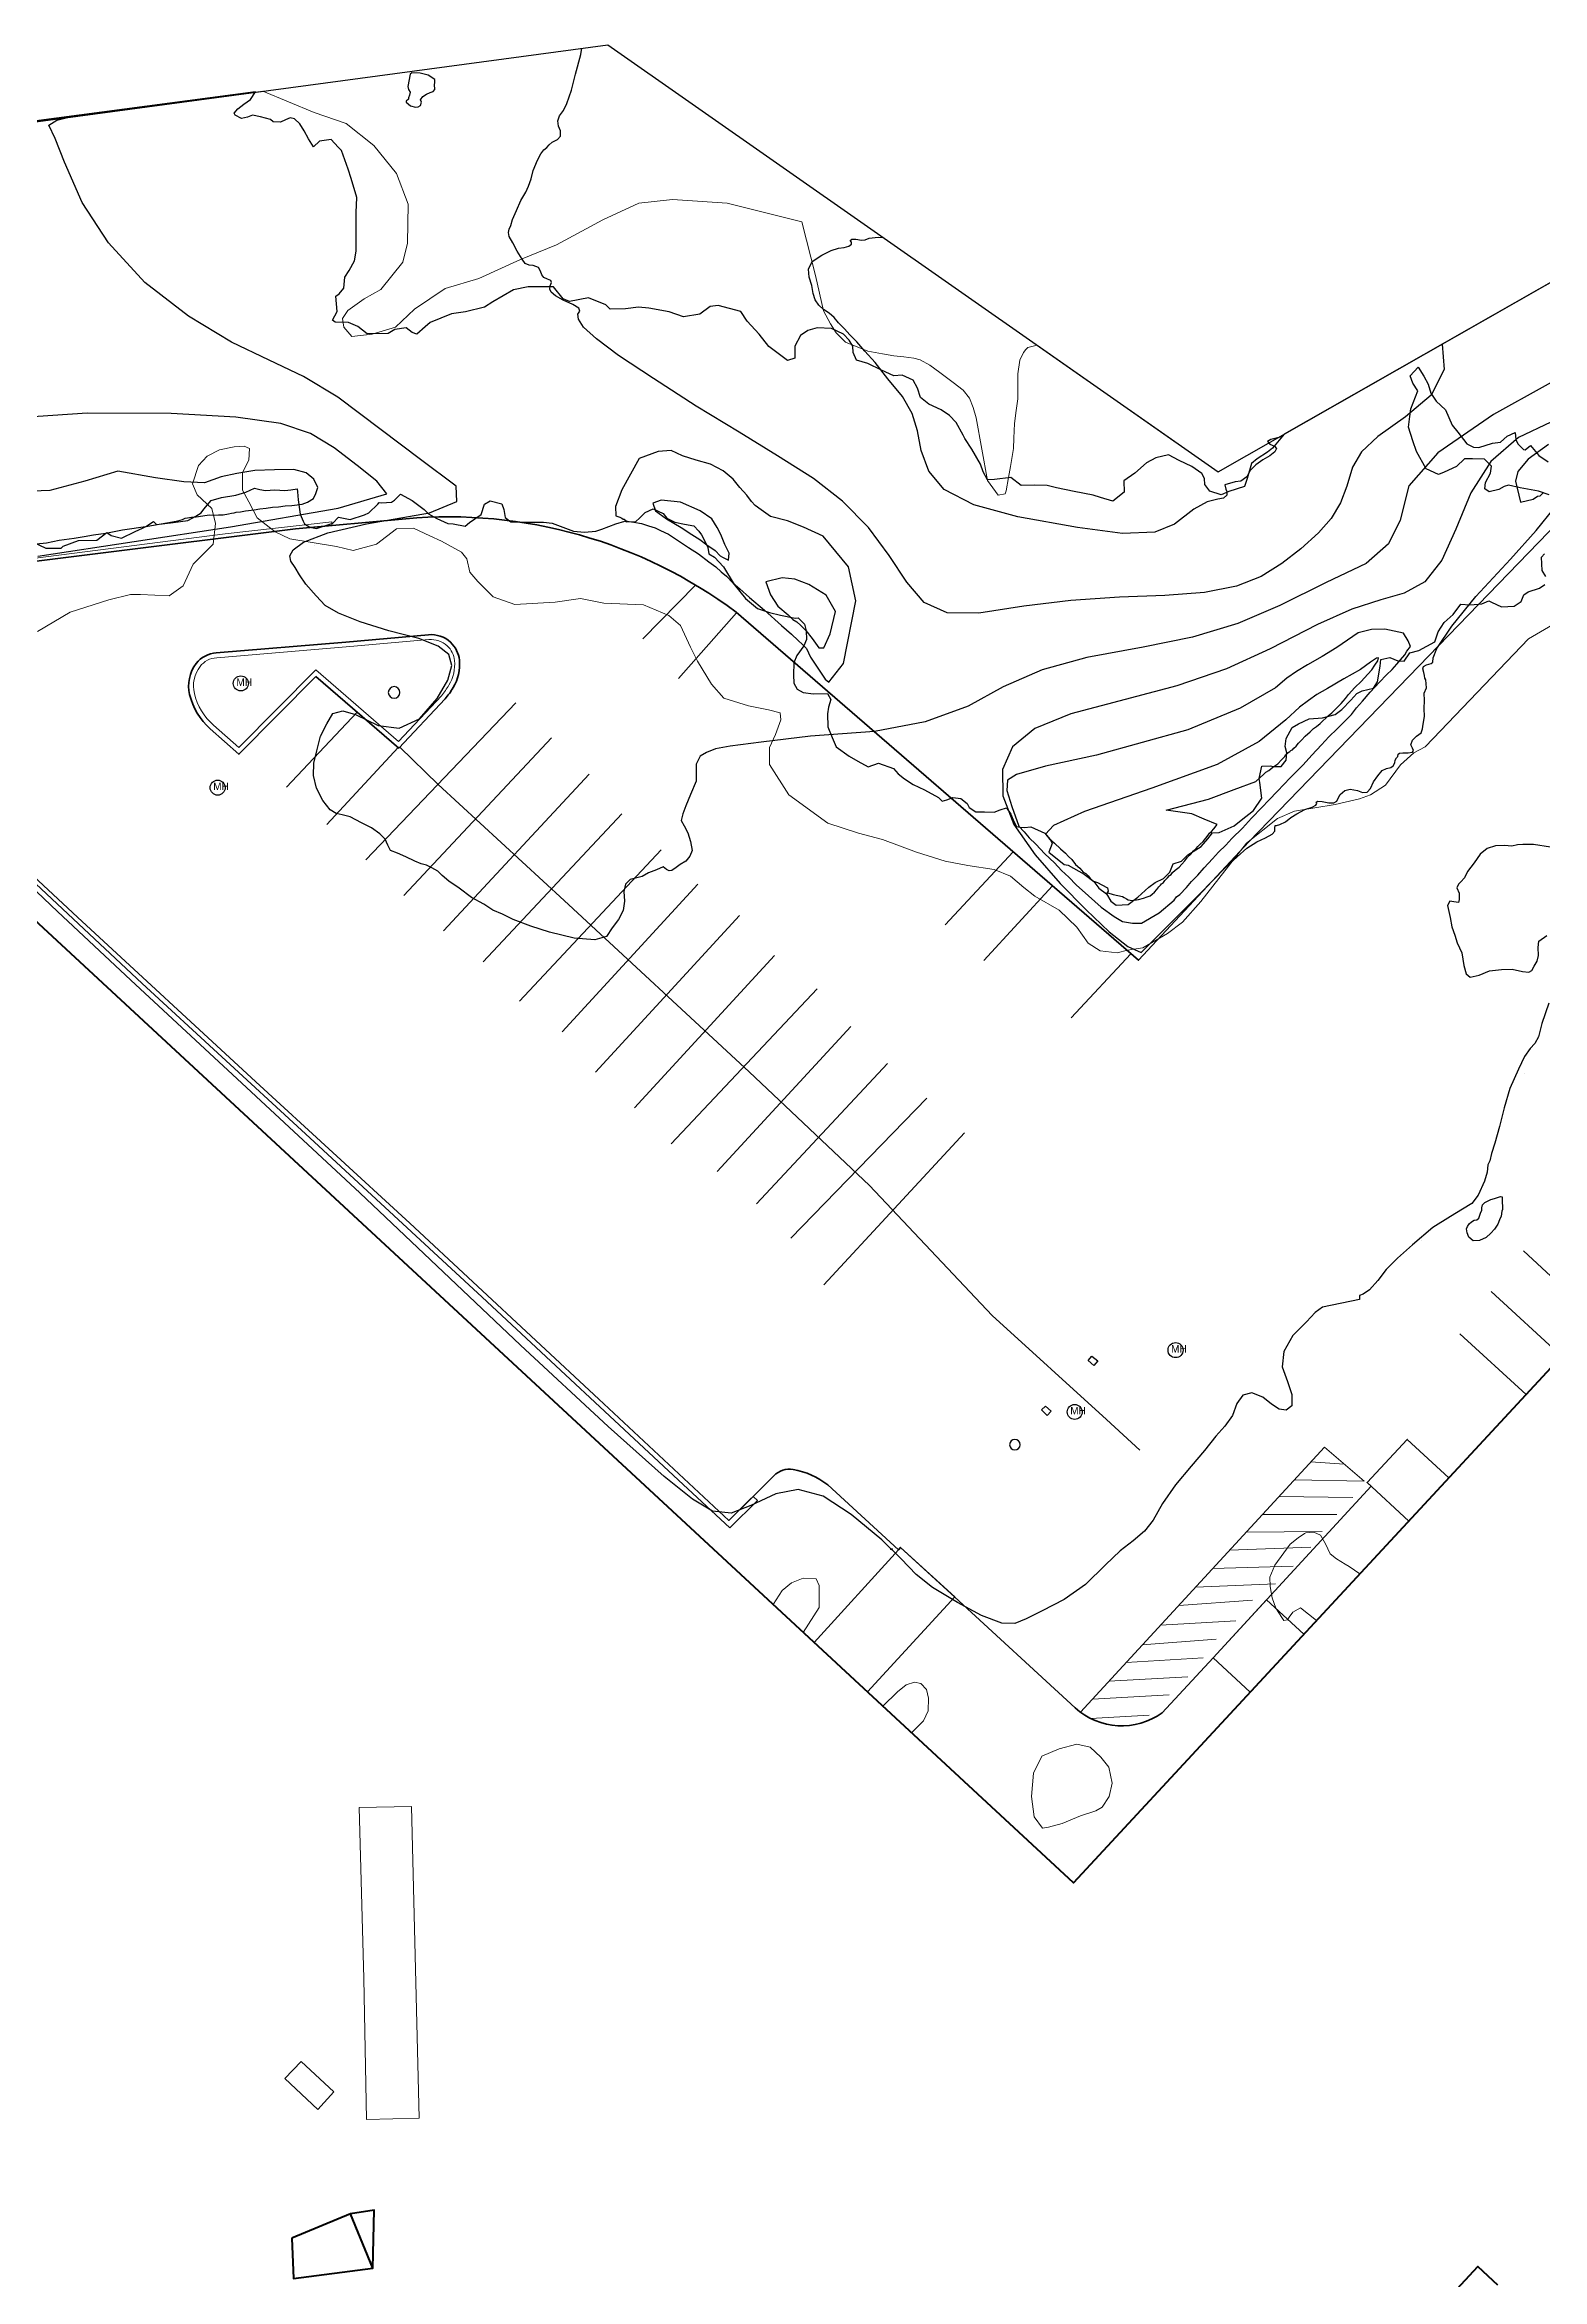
# Model space of a CAD drawing. Header units: metres. Extents: x 1167299 to 1168507, y 308548 to 309729.
# Drawn here: x 1167824.2 to 1168083.4, y 309313.1 to 309699.9 of the extents above; entities that cross this region are included whole.
import ezdxf

# ---------------------------------------------------------------- set-up
doc = ezdxf.new("R2010")
doc.units = ezdxf.units.M
for name, color, linetype in [('340_HVVBN-02_Sauer', 7, 'Continuous'), ('A-OBSTRUCTION', 7, 'Continuous'), ('C-CONC-PAD', 51, 'Continuous'), ('Contour_Line_Intermediate', 8, 'Continuous'), ('Contour_Line_Major', 9, 'Continuous'), ('U-MANHOLE', 5, 'Continuous')]:
    doc.layers.add(name, color=color, linetype=linetype)
for name, color, linetype, lineweight in [('B-OVERHANG', 3, 'Continuous', 50), ('R-CURB', 6, 'Continuous', 20), ('R-PAVEMARK-LINE', 1, 'Continuous', 20), ('R-ROAD-ASPH', 5, 'Continuous', 35), ('R-WALK-CONC', 34, 'Continuous', 20), ('V-VEGETATION', 2, 'Continuous', 20)]:
    doc.layers.add(name, color=color, linetype=linetype, lineweight=lineweight)

# ---------------------------------------------------------------- blocks, each defined once
blk = doc.blocks.new('mh0')
blk.add_circle((0, 0), 1)
blk.add_text('MH', height=1).set_placement((-0.59, -0.33))
blk = doc.blocks.new('mh2')
blk.add_circle((0, 0), 1)
blk.add_text('MH', height=1).set_placement((-0.59, -0.33))
blk = doc.blocks.new('mh8')
blk.add_circle((0, 0), 1)
blk.add_text('MH', height=1).set_placement((-0.59, -0.33))
blk = doc.blocks.new('mh9')
blk.add_circle((0, 0), 1)
blk.add_text('MH', height=1).set_placement((-0.59, -0.33))

msp = doc.modelspace()

# ---------------------------------------------------------------- linework, layer by layer
at = {"layer": '340_HVVBN-02_Sauer'}
msp.add_lwpolyline([(1168201.19, 308819.89), (1168044.25, 308609.22), (1167858.22, 308547.87), (1167714.24, 308568), (1167619.79, 308599.36), (1167425.33, 309042.13), (1167299.92, 309440.53), (1167298.85, 309567.8), (1167316.71, 309584.36), (1167407.81, 309631.47), (1167407.81, 309631.47), (1167808.03, 309684.54), (1167921.69, 309699.85), (1168027.3, 309625.94), (1168114.83, 309675.82)], dxfattribs=at)
at = {"layer": 'A-OBSTRUCTION'}
for points in [[(1168114.77, 309675.79), (1168038.68, 309632.43), (1168036.67, 309630.05), (1168035.85, 309629.33), (1168034.01, 309628.21), (1168033.03, 309627.36), (1168032.3, 309624.79), (1168031.84, 309623.42), (1168029.12, 309622.53), (1168027.81, 309621.94), (1168025.87, 309622.59), (1168024.98, 309623.74), (1168024.92, 309624.79), (1168024.46, 309625.65), (1168022.75, 309626.86), (1168020.52, 309627.91), (1168018.71, 309628.9), (1168016.49, 309628.35), (1168014.86, 309627.51), (1168012.84, 309625.69), (1168010.97, 309624.36), (1168011.02, 309622.44), (1168009.05, 309620.86), (1168006.93, 309621.5), (1168005.65, 309621.9), (1168002.36, 309622.51), (1167999.31, 309623.15), (1167997.68, 309623.55), (1167995.42, 309623.65), (1167993.2, 309623.55), (1167991.43, 309624.93), (1167988.57, 309624.58), (1167987.34, 309624.53), (1167986.6, 309625.91), (1167986.16, 309627.24), (1167984.63, 309629.85), (1167983.45, 309631.72), (1167983.15, 309632.27), (1167981.92, 309634.48), (1167980.79, 309635.66), (1167979.36, 309636.65), (1167977.24, 309637.63), (1167975.76, 309638.77), (1167975.27, 309640.39), (1167974.48, 309641.82), (1167972.61, 309642.66), (1167971.13, 309642.54), (1167969.02, 309643.5), (1167966.66, 309644.68), (1167964.69, 309645.27), (1167964.11, 309646.58), (1167964.05, 309647.67), (1167963.42, 309648.69), (1167962.44, 309649.77), (1167960.37, 309650.72), (1167957.91, 309650.85), (1167956.3, 309650.39), (1167955.02, 309649.54), (1167954.04, 309647.67), (1167954.04, 309645.6), (1167952.76, 309645.2), (1167949.51, 309647.62), (1167947.84, 309649.74), (1167945.77, 309652), (1167944.69, 309653.68), (1167940.75, 309654.71), (1167939.39, 309654.56), (1167937.57, 309653.23), (1167934.76, 309652.74), (1167932.25, 309653.63), (1167928.75, 309654.27), (1167926.98, 309654.42), (1167924.71, 309654.12), (1167922.05, 309654.07), (1167921.31, 309654.86), (1167918.31, 309656.04), (1167915.01, 309655.4), (1167913.92, 309655.89), (1167912.26, 309657.97), (1167907.88, 309657.97), (1167905.32, 309657.43), (1167901.77, 309655.36), (1167900.34, 309654.43), (1167897.04, 309653.64), (1167894.58, 309653.25), (1167890.93, 309651.77), (1167890.05, 309651.03), (1167888.62, 309649.75), (1167887.78, 309650.04), (1167886.79, 309650.83), (1167884.82, 309650.54), (1167883.64, 309649.85), (1167880, 309649.8), (1167878.42, 309651.08), (1167876.8, 309651.77), (1167874.46, 309651.82), (1167874.01, 309652.16), (1167874.85, 309653.69), (1167874.6, 309656.35), (1167875.15, 309656.74), (1167875.99, 309657.7), (1167876.14, 309659.62), (1167876.88, 309660.76), (1167877.82, 309662.43), (1167878.11, 309664.11), (1167878.11, 309667.11), (1167878.11, 309670.81), (1167878.21, 309673.42), (1167877.23, 309676.67), (1167876.73, 309678.34), (1167875.55, 309681.54), (1167875.01, 309682.14), (1167873.8, 309683.47), (1167871.78, 309683.17), (1167870.7, 309682.19), (1167870.16, 309683.12), (1167869.86, 309683.56), (1167869.12, 309684.94), (1167868.38, 309686.18), (1167867.45, 309687.01), (1167866.71, 309687.21), (1167865.87, 309686.86), (1167864.99, 309686.42), (1167863.75, 309686.52), (1167863.31, 309686.91), (1167861.54, 309687.36), (1167860.16, 309687.65), (1167859.32, 309687.31), (1167858.29, 309687.06), (1167857.15, 309687.65), (1167857.01, 309688), (1167857.65, 309688.74), (1167858.68, 309689.57), (1167859.81, 309690.36), (1167860.71, 309691.72), (1167811.36, 309685.16)], [(1168084.59, 309621.95), (1168082.72, 309622.58), (1168079.55, 309623.15), (1168077.55, 309623.61), (1168076.79, 309623.38), (1168075.84, 309622.89), (1168074.2, 309622.46), (1168073.44, 309622.99), (1168073.54, 309624.11), (1168074.43, 309625.68), (1168074.56, 309626.9), (1168073.38, 309628.11), (1168071.28, 309628.18), (1168069.93, 309628.18), (1168068.53, 309626.86), (1168066.41, 309625.87), (1168065.43, 309625.48), (1168063.31, 309626.46), (1168061.63, 309629.47), (1168060.99, 309631.29), (1168060.21, 309633.65), (1168060.45, 309635.52), (1168060.65, 309636.85), (1168061.83, 309639.96), (1168060.99, 309641.29), (1168060.5, 309642.57), (1168061.88, 309644.05), (1168062.87, 309642.47), (1168063.6, 309641.09), (1168064.1, 309639.56), (1168065.03, 309638.18), (1168066.61, 309636.66), (1168067.79, 309634), (1168068.78, 309632.82), (1168070.3, 309630.75), (1168071.49, 309630.21), (1168072.37, 309630.16), (1168074.74, 309630.89), (1168076.17, 309631.09), (1168077.3, 309632.13), (1168078.68, 309632.72), (1168078.78, 309631.53), (1168079.17, 309630.75), (1168080.11, 309629.81), (1168080.4, 309629.76), (1168081.34, 309630.5), (1168082.77, 309628.78), (1168084.39, 309627.69)], [(1167822.11, 309613.82), (1167824.38, 309612.74), (1167827.04, 309612.74), (1167827.43, 309613.09), (1167830.06, 309614.03), (1167833.21, 309614.08), (1167834.2, 309614.87), (1167834.94, 309615.41), (1167835.73, 309614.92), (1167837.5, 309614.48), (1167839.86, 309615.61), (1167841.14, 309616.2), (1167841.73, 309616.5), (1167843.02, 309617.33), (1167843.56, 309616.79), (1167846.46, 309617.19), (1167848.98, 309617.53), (1167850.35, 309618.27), (1167851.29, 309618.86), (1167851.73, 309619.5), (1167853.01, 309620.98), (1167854.8, 309621.49), (1167857.29, 309621.92), (1167859.03, 309622.44), (1167860.51, 309623.1), (1167861.46, 309622.9), (1167862.42, 309622.7), (1167864.06, 309622.8), (1167865.78, 309622.7), (1167866.83, 309622.84), (1167867.88, 309623), (1167867.95, 309622.47), (1167868.08, 309621.09), (1167868.44, 309618.63), (1167868.93, 309617.42), (1167869.16, 309616.96), (1167870.08, 309616.37), (1167871.27, 309616.1), (1167874.06, 309617.06), (1167875.04, 309618.11), (1167877.08, 309617.71), (1167879.54, 309618.5), (1167880.3, 309618.83), (1167881.87, 309620.34), (1167882.07, 309620.6), (1167882.5, 309620.54), (1167884.2, 309620.7), (1167884.73, 309621.03), (1167885.81, 309622.09), (1167887.83, 309620.96), (1167889.85, 309619.43), (1167890.64, 309618.64), (1167892.06, 309617.85), (1167893.99, 309617.01), (1167894.92, 309616.92), (1167896.99, 309616.52), (1167897.73, 309617.16), (1167899.75, 309618.54), (1167900.34, 309620.31), (1167901.28, 309620.91), (1167903.3, 309620.41), (1167903.64, 309619.43), (1167903.89, 309618.05), (1167904.85, 309617.26), (1167907.95, 309617.21), (1167910.51, 309617.21), (1167912.04, 309617.06), (1167915.73, 309615.64), (1167917.65, 309615.49), (1167919.58, 309615.64), (1167920.61, 309616.03), (1167923.02, 309616.92), (1167924.6, 309617.41), (1167924.94, 309617.26), (1167926.52, 309617.31), (1167927.16, 309617.9), (1167928.1, 309618.89), (1167929.48, 309619.53), (1167931.25, 309618.74), (1167931.89, 309617.9), (1167933.27, 309617.21), (1167934.94, 309616.87), (1167936.52, 309616.57), (1167937.41, 309615.64), (1167937.85, 309615.04), (1167938.29, 309614.26), (1167938.98, 309612.83), (1167939.13, 309611.74), (1167940.12, 309611.15), (1167941.69, 309609.48), (1167943.54, 309606.42), (1167945.51, 309604.01), (1167947.58, 309602.29), (1167949.65, 309601.6), (1167951.57, 309601.1), (1167954.08, 309600.61), (1167954.62, 309600.66), (1167955.71, 309599.58), (1167956, 309598.39), (1167956.05, 309596.92), (1167955.56, 309595.83), (1167954.38, 309594.16), (1167953.88, 309592.88), (1167953.79, 309590.81), (1167953.83, 309589.38), (1167954.43, 309588.35), (1167955.46, 309587.75), (1167957.28, 309587.51), (1167959.7, 309587.56), (1167960.24, 309586.52), (1167959.84, 309585.19), (1167959.7, 309584.06), (1167959.75, 309581.79), (1167960.48, 309579.97), (1167961.17, 309578.35), (1167963.44, 309576.72), (1167964.92, 309575.88), (1167966.69, 309574.9), (1167968.51, 309575.54), (1167971.12, 309574.6), (1167971.91, 309573.67), (1167973, 309572.83), (1167974.52, 309571.8), (1167976.49, 309570.91), (1167978.86, 309569.58), (1167979.5, 309568.94), (1167980.34, 309569.18), (1167981.37, 309569.58), (1167982.75, 309569.38), (1167983.83, 309568.54), (1167984.18, 309567.85), (1167985.36, 309567.12), (1167986.84, 309567.12), (1167988.51, 309567.02), (1167989.55, 309567.46), (1167990.63, 309567.81), (1167991.42, 309566.67), (1167991.91, 309565.44), (1167992.4, 309564.55), (1167993, 309564.46), (1167993.78, 309564.41), (1167994.87, 309564.5), (1167997.28, 309563.42), (1167998.24, 309562.29), (1167998.54, 309561.6), (1167998, 309560.12), (1168000.66, 309558), (1168001.3, 309557.85), (1168004.1, 309556.33), (1168005.78, 309555.05), (1168006.66, 309553.91), (1168007.99, 309552.88), (1168008.73, 309551.65), (1168009.62, 309550.96), (1168011.74, 309551.06), (1168013.38, 309552.35), (1168015.3, 309554.03), (1168016.39, 309554.86), (1168017.81, 309555.55), (1168018.9, 309556.64), (1168019.49, 309558.07), (1168020.92, 309558.56), (1168022.05, 309559.64), (1168024.37, 309561.07), (1168025.5, 309562.4), (1168026.29, 309563.44), (1168027.47, 309563.53), (1168030.08, 309564.67), (1168031.26, 309565.65), (1168033.38, 309567.33), (1168034.86, 309569.44), (1168034.51, 309572.15), (1168034.41, 309572.84), (1168034.86, 309575.01), (1168036.34, 309575.06), (1168036.83, 309574.96), (1168038.18, 309574.96), (1168039.07, 309576.05), (1168039.17, 309577.28), (1168038.87, 309578.41), (1168039.07, 309579.79), (1168040.1, 309581.66), (1168041.19, 309582.35), (1168043.01, 309583.19), (1168045.37, 309583.34), (1168047.52, 309583.93), (1168048.7, 309584.81), (1168050.23, 309586.39), (1168051.31, 309587.57), (1168052.2, 309588.02), (1168054.17, 309588.51), (1168054.86, 309589.59), (1168055.3, 309592.3), (1168055.45, 309593.48), (1168056.97, 309593.78), (1168058.38, 309593.24), (1168059.46, 309593.19), (1168060.45, 309594.62), (1168062.02, 309595.01), (1168064.78, 309596.54), (1168065.35, 309598.26), (1168066.38, 309599.84), (1168067.96, 309601.27), (1168069.29, 309603.04), (1168070.82, 309602.89), (1168071.6, 309602.99), (1168072.89, 309603.09), (1168074.12, 309603.63), (1168074.61, 309603.38), (1168076.33, 309602.55), (1168078.5, 309602.69), (1168079.73, 309603.48), (1168080.18, 309604.66), (1168080.91, 309605.16), (1168082.88, 309605.8), (1168083.82, 309606.44)], [(1168084.02, 309607.82), (1168083.33, 309608.85), (1168083.23, 309611.17), (1168083.77, 309611.76)], [(1168164.56, 309556.91), (1168002.26, 309381.73), (1167792.37, 309576.19), (1167600.26, 309368.85), (1167805.21, 309178.96)], [(1167999.82, 309237.21), (1168072.2, 309315.33), (1168075.6, 309312.19)]]:
    msp.add_lwpolyline(points, dxfattribs=at)
at = {"layer": 'B-OVERHANG'}
for points in [[(1168164.56, 309556.91), (1168002.26, 309381.73), (1167792.37, 309576.19), (1167600.26, 309368.85), (1167805.21, 309178.96)], [(1167999.82, 309237.21), (1168072.2, 309315.33), (1168075.6, 309312.19)]]:
    msp.add_lwpolyline(points, dxfattribs=at)
for points in [[(1167866.95, 309320.28), (1167867.28, 309313.27), (1167880.99, 309315.09), (1167881.23, 309325.09), (1167877.11, 309324.49)], [(1167866.95, 309320.28), (1167867.28, 309313.27), (1167880.99, 309315.09), (1167877.11, 309324.49)]]:
    msp.add_lwpolyline(points, close=True, dxfattribs=at)
at = {"layer": 'C-CONC-PAD'}
for points in [[(1167884.68, 309588.76, 1), (1167884.68, 309586.75), (1167884.68, 309586.75, 1), (1167884.68, 309588.76)], [(1167992.1, 309458.48, 1), (1167992.1, 309456.66), (1167992.1, 309456.66, 1), (1167992.1, 309458.48)]]:
    msp.add_lwpolyline(points, format="xyb", close=True, dxfattribs=at)
for points in [[(1168005.41, 309472.91), (1168006.45, 309472.1), (1168005.75, 309471.27), (1168004.78, 309472.13), (1168005.41, 309472.91)], [(1167996.73, 309463.58), (1167997.39, 309464.24), (1167998.38, 309463.4), (1167997.7, 309462.64), (1167996.73, 309463.58)], [(1168042.13, 309424.76), (1168035.65, 309430.72), (1168026.44, 309420.7), (1168032.84, 309414.73), (1168042.13, 309424.76)], [(1167868.62, 309350.85), (1167865.78, 309347.91), (1167871.45, 309342.55), (1167874.25, 309345.56), (1167868.62, 309350.85)]]:
    msp.add_lwpolyline(points, close=True, dxfattribs=at)
msp.add_lwpolyline([(1167868.62, 309350.85), (1167865.78, 309347.91), (1167871.45, 309342.55)], dxfattribs=at)
at = {"layer": 'Contour_Line_Intermediate'}
for points, elevation in [([(1167890.9, 309691.56), (1167891.45, 309691.78), (1167891.73, 309692.07), (1167891.64, 309692.99), (1167891.74, 309693.26), (1167891.71, 309693.83), (1167890.55, 309694.55), (1167889.19, 309694.9), (1167887.74, 309695), (1167887.48, 309694.76), (1167887.06, 309692.61), (1167887.14, 309692.08), (1167887.43, 309691.64), (1167887.35, 309691.11), (1167887.14, 309690.65), (1167887.15, 309690.42), (1167886.79, 309690.08), (1167886.74, 309689.89), (1167887.53, 309689.25), (1167888.35, 309689.05), (1167888.85, 309689.09), (1167889.25, 309689.32), (1167889.41, 309689.9), (1167889.27, 309690.29), (1167889.65, 309690.87), (1167890.28, 309691.3), (1167890.9, 309691.56)], 74.98), ([(1167959.27, 309590.06), (1167959.89, 309589.52), (1167962.46, 309592.77), (1167964.58, 309603.62), (1167963.32, 309609.49), (1167958.9, 309614.78), (1167955.51, 309616.33), (1167952.73, 309617.48), (1167949.8, 309618.22), (1167948.19, 309619.33), (1167947.16, 309620.1), (1167946.53, 309620.82), (1167945.7, 309621.9), (1167944.5, 309623.24), (1167943.37, 309624.67), (1167941.62, 309626.11), (1167939.43, 309627.24), (1167936.93, 309627.96), (1167934.61, 309628.72), (1167932.61, 309629.61), (1167930.4, 309629.47), (1167927.11, 309628.26), (1167924.1, 309622.79), (1167922.98, 309619.95), (1167923.07, 309618.3), (1167923.74, 309618.1), (1167924.06, 309617.92), (1167924.32, 309617.76), (1167924.51, 309617.72), (1167924.83, 309617.43), (1167925.33, 309617.36), (1167926.18, 309617.21), (1167927.49, 309617.01), (1167928.69, 309616.6), (1167929.83, 309616.24), (1167930.8, 309615.8), (1167932.15, 309615.14), (1167933.53, 309614.25), (1167935.62, 309612.86), (1167937.34, 309611.75), (1167939.13, 309610.36), (1167940.36, 309609.47), (1167941.29, 309608.61), (1167942.2, 309607.85), (1167943.34, 309606.66), (1167944.48, 309605.71), (1167946.17, 309604.18), (1167948.77, 309602.01), (1167951.7, 309599.36), (1167953.47, 309597.83), (1167954.59, 309596.76), (1167955.35, 309596.04), (1167956.03, 309595.34), (1167956.76, 309593.85), (1167959.27, 309590.06)], 74.98), ([(1167941.5, 309611.15), (1167942.57, 309610.63), (1167942.68, 309611.86), (1167941.93, 309613.37), (1167941.21, 309615.08), (1167940.58, 309616.28), (1167939.64, 309617.8), (1167937.64, 309619.2), (1167934.25, 309620.67), (1167930.91, 309621.02), (1167929.47, 309620.51), (1167929.93, 309619.17), (1167931.84, 309617.79), (1167934.35, 309616.28), (1167936.19, 309615.09), (1167937.59, 309614.22), (1167938.77, 309613.29), (1167940.25, 309612.31), (1167941.1, 309611.42), (1167941.5, 309611.15)], 75.29), ([(1167960.12, 309597.89), (1167961.06, 309601.78), (1167959.45, 309604.58), (1167956.45, 309606.46), (1167954.02, 309607.37), (1167951.82, 309607.6), (1167948.99, 309606.88), (1167949.8, 309604.66), (1167951.07, 309602.67), (1167952.87, 309601.17), (1167953.7, 309600.4), (1167954.36, 309599.96), (1167955.06, 309599.32), (1167955.93, 309598.47), (1167957.05, 309597.11), (1167958.19, 309595.49), (1167959.02, 309595.5), (1167960.12, 309597.89)], 75.29), ([(1168019.69, 309551.82), (1168020.1, 309552.36), (1168020.68, 309552.77), (1168021.78, 309553.98), (1168022.7, 309555.04), (1168023.77, 309556.16), (1168024.85, 309557.39), (1168026.33, 309558.94), (1168027.36, 309560.13), (1168028.63, 309561.35), (1168029.65, 309562.46), (1168031.47, 309564.29), (1168033.05, 309566.01), (1168034.83, 309567.82), (1168036.03, 309569.13), (1168037.56, 309570.67), (1168039.77, 309573), (1168041.97, 309575.23), (1168043.51, 309576.92), (1168045.19, 309578.68), (1168046.44, 309580.06), (1168047.88, 309581.45), (1168049.24, 309582.86), (1168050.35, 309583.95), (1168051.23, 309585.09), (1168052.25, 309586.23), (1168053.59, 309587.82), (1168055.22, 309589.52), (1168056.39, 309590.78), (1168057.37, 309591.73), (1168058.22, 309592.64), (1168058.83, 309593.42), (1168059.58, 309594.25), (1168059.96, 309594.89), (1168060.57, 309595.7), (1168060.16, 309596.67), (1168059.38, 309598.01), (1168056.13, 309598.73), (1168053.83, 309598.65), (1168051.49, 309598.05), (1168049.69, 309596.81), (1168047.83, 309595.55), (1168045.26, 309594), (1168042.75, 309592.52), (1168040.85, 309591.37), (1168039.15, 309590.25), (1168037.22, 309588.55), (1168031.11, 309585.02), (1168022.01, 309581.29), (1168006.25, 309576.88), (1167997.39, 309574.99), (1167992.38, 309573.57), (1167990.85, 309572.57), (1167990.71, 309570.8), (1167991.59, 309568.04), (1167992.79, 309564.59), (1167993.7, 309563.61), (1167994.58, 309562.59), (1167995.74, 309561.47), (1167997.3, 309559.83), (1167998.95, 309558.26), (1168000.17, 309556.96), (1168001.44, 309555.77), (1168002.73, 309554.44), (1168004.83, 309552.57), (1168007.05, 309550.59), (1168009.3, 309548.98), (1168010.74, 309548.09), (1168012.46, 309547.82), (1168014, 309547.81), (1168017.07, 309549.63), (1168019.69, 309551.82)], 75.59), ([(1168008.21, 309553.06), (1168009.09, 309552.76), (1168010.73, 309552.47), (1168011.03, 309552.25), (1168011.45, 309552.05), (1168011.7, 309551.84), (1168012.41, 309551.73), (1168013.48, 309551.91), (1168014.35, 309552.15), (1168015.01, 309552.36), (1168015.52, 309552.58), (1168015.86, 309552.86), (1168016.24, 309553.17), (1168016.68, 309553.66), (1168017.02, 309554.12), (1168017.32, 309554.4), (1168017.49, 309554.62), (1168017.8, 309554.87), (1168018.06, 309555.22), (1168018.53, 309555.67), (1168018.85, 309556.08), (1168019.14, 309556.26), (1168019.41, 309556.57), (1168019.86, 309556.99), (1168020.56, 309557.54), (1168021, 309558.05), (1168021.52, 309558.59), (1168021.97, 309559.26), (1168022.57, 309559.78), (1168023.04, 309560.37), (1168023.47, 309560.74), (1168023.77, 309561.11), (1168024.16, 309561.49), (1168024.67, 309561.94), (1168025.13, 309562.55), (1168025.56, 309563.03), (1168025.8, 309563.42), (1168026.13, 309563.69), (1168026.52, 309564.15), (1168027.14, 309564.93), (1168024.89, 309565.8), (1168022.73, 309566.73), (1168018.26, 309567.4), (1168025.62, 309569.27), (1168030.08, 309570.94), (1168033.83, 309572.35), (1168034.57, 309573.03), (1168035.11, 309573.56), (1168035.53, 309573.94), (1168036.07, 309574.26), (1168036.74, 309574.81), (1168037.62, 309575.38), (1168038.25, 309576.07), (1168038.75, 309576.61), (1168039.01, 309577.03), (1168039.4, 309577.37), (1168039.67, 309577.54), (1168039.84, 309577.7), (1168040, 309577.76), (1168040.16, 309577.8), (1168040.4, 309578.09), (1168040.79, 309578.48), (1168041.16, 309579), (1168041.7, 309579.48), (1168042.32, 309580.17), (1168043.18, 309580.91), (1168043.78, 309581.5), (1168044.33, 309581.88), (1168044.94, 309582.36), (1168045.4, 309582.84), (1168045.92, 309583.28), (1168046.33, 309583.73), (1168046.98, 309584.22), (1168047.48, 309584.73), (1168048.1, 309585.39), (1168048.59, 309585.83), (1168048.89, 309586.24), (1168049.34, 309586.69), (1168049.86, 309587.39), (1168050.95, 309588.59), (1168052.04, 309589.67), (1168053.19, 309590.9), (1168053.9, 309591.65), (1168054.42, 309592.45), (1168054.93, 309593.24), (1168055.04, 309593.75), (1168054.69, 309593.71), (1168053.65, 309592.98), (1168051.92, 309591.73), (1168049.03, 309590.12), (1168046.2, 309588.42), (1168044.35, 309587.37), (1168042.91, 309586.35), (1168041.37, 309585.18), (1168039.02, 309583), (1168034.36, 309579.28), (1168027.1, 309575.31), (1168015.8, 309571.2), (1168004.17, 309567.16), (1167998.79, 309564.75), (1167997.4, 309563.2), (1167998.03, 309562.45), (1167998.97, 309561.65), (1167999.98, 309560.68), (1168000.88, 309559.94), (1168001.37, 309559.34), (1168001.95, 309558.85), (1168002.6, 309557.97), (1168003.34, 309557.36), (1168003.93, 309556.67), (1168004.39, 309556.42), (1168004.79, 309556), (1168005.2, 309555.48), (1168005.71, 309555.07), (1168006.39, 309554.87), (1168007.15, 309554.48), (1168008.14, 309553.95), (1168008.24, 309553.38), (1168008.04, 309552.99), (1168008.21, 309553.06)], 75.9), ([(1168076.52, 309498.27), (1168076.36, 309498), (1168076.25, 309497.1), (1168075.98, 309496.46), (1168075.68, 309495.73), (1168075.13, 309494.85), (1168074.48, 309494.18), (1168073.64, 309493.42), (1168072.54, 309492.92), (1168071.41, 309492.88), (1168070.66, 309493.48), (1168070.38, 309494.25), (1168070.29, 309494.9), (1168070.46, 309495.36), (1168070.7, 309495.8), (1168071.13, 309496.12), (1168071.61, 309496.4), (1168072.06, 309496.51), (1168072.42, 309496.77), (1168072.54, 309497.13), (1168072.7, 309497.62), (1168072.9, 309498.15), (1168072.92, 309498.58), (1168073.03, 309499.08), (1168073.45, 309499.5), (1168074.45, 309500.01), (1168075.08, 309500.18), (1168075.63, 309500.36), (1168076.16, 309500.54), (1168076.45, 309500.44), (1168076.46, 309500.04), (1168076.52, 309498.27)], 75.29), ([(1167970.94, 309439.54), (1167970.61, 309439.38), (1167970.69, 309439.53), (1167970.94, 309439.54)], 75.29)]:
    msp.add_lwpolyline(points, close=True, dxfattribs=dict(at, elevation=elevation))
for points, elevation in [([(1167888.59, 309695.45), (1167888.61, 309695.45)], 74.98), ([(1167886.66, 309692.23), (1167886.66, 309692.23)], 74.98), ([(1168092.8, 309645.79), (1168074.93, 309635.85), (1168065.29, 309629.22), (1168060.3, 309623.5), (1168058.78, 309617.56), (1168056.75, 309613.49), (1168052.89, 309610.06), (1168045.97, 309606.78), (1168037.96, 309602.78), (1168030.67, 309599.7), (1168022.86, 309597.33), (1168014.32, 309595.61), (1168004.53, 309593.83), (1167996.83, 309591.66), (1167990.09, 309588.72), (1167984.01, 309585.39), (1167976.58, 309582.68), (1167967.79, 309580.98), (1167956.76, 309580.2), (1167948.22, 309579.17), (1167942.86, 309578.46), (1167940.31, 309578.02), (1167938.76, 309577.39), (1167937.65, 309576.74), (1167936.95, 309575.36), (1167936.97, 309574.14), (1167936.94, 309572.42), (1167935.99, 309570.11), (1167935.15, 309568.12), (1167934.65, 309566.72), (1167934.38, 309565.61), (1167934.85, 309564.69), (1167935.48, 309563.46), (1167935.97, 309561.96), (1167936.27, 309560.43), (1167935.86, 309559.4), (1167935.19, 309558.57), (1167934.19, 309557.99), (1167933.5, 309557.44), (1167932.73, 309556.93), (1167932.26, 309556.91), (1167931.82, 309557.13), (1167931.23, 309557.58), (1167930.07, 309557.08), (1167928.7, 309556.51), (1167927.58, 309555.89), (1167926.47, 309555.61), (1167925.51, 309555.38), (1167924.7, 309554.58), (1167924.42, 309553.3), (1167924.57, 309551.61), (1167924.29, 309550.03), (1167923.49, 309548.47), (1167922.43, 309547.03), (1167921.43, 309545.53), (1167919.39, 309544.97), (1167915.84, 309545.24), (1167911.55, 309546.25), (1167908.32, 309547.33), (1167905.29, 309548.44), (1167903.44, 309549.39), (1167901.74, 309550.06), (1167900.19, 309551.13), (1167898.09, 309552.25), (1167895.93, 309553.86), (1167894.17, 309555.11), (1167893.01, 309556.09), (1167892.22, 309556.83), (1167891.23, 309557.38), (1167890.29, 309557.85), (1167889.36, 309558.11), (1167888.27, 309558.57), (1167886.69, 309559.33), (1167885.26, 309559.92), (1167884.03, 309560.38), (1167883.6, 309561.32), (1167883.11, 309562.37), (1167882.22, 309563.28), (1167880.79, 309564.35), (1167879.04, 309565.2), (1167877.09, 309566.22), (1167875.68, 309566.57), (1167874.66, 309566.78), (1167873.62, 309567.42), (1167872.34, 309569.04), (1167871.27, 309571.17), (1167870.73, 309573.4), (1167870.77, 309575.51), (1167871.3, 309577.64), (1167871.96, 309580.21), (1167873.06, 309582.33), (1167874.09, 309584.12), (1167875.8, 309584.56), (1167878.02, 309583.96), (1167881.89, 309582.03), (1167885.54, 309581.58), (1167889.05, 309583.21), (1167892.15, 309586.71), (1167893.96, 309589.86), (1167894.64, 309592.43), (1167894.12, 309594.3), (1167892.29, 309595.78), (1167888.93, 309597.07), (1167883.77, 309598.44), (1167878.79, 309599.96), (1167875.07, 309601.48), (1167872.75, 309602.82), (1167871.16, 309604.47), (1167869.38, 309606.47), (1167868.28, 309608.12), (1167867.56, 309609.4), (1167866.79, 309610.45), (1167866.64, 309611.4), (1167867.22, 309612.46), (1167868.99, 309613.74), (1167873.19, 309615.36), (1167879.89, 309616.94), (1167890.8, 309618.83), (1167895.55, 309620.77), (1167895.41, 309623.47), (1167889.26, 309628.09), (1167882.45, 309633.18), (1167874.92, 309638.83), (1167869.01, 309642.45), (1167863.07, 309645.28), (1167856.54, 309648.39), (1167849.08, 309652.9), (1167841.52, 309658.71), (1167835.25, 309665.55), (1167830.72, 309672.52), (1167827.65, 309679.52), (1167826.01, 309683.6), (1167824.91, 309685.95), (1167826.33, 309686.79), (1167829.52, 309687.6)], 74.98), ([(1168030.21, 309624.2), (1168028.45, 309623.71), (1168028.61, 309622.96), (1168028.81, 309622.52), (1168028.78, 309621.92), (1168028.19, 309621.36), (1168027.25, 309621.18), (1168025.4, 309620.76), (1168023.07, 309619.48), (1168019.71, 309616.87), (1168016.32, 309615.47), (1168010.75, 309615.26), (1168002.95, 309616.3), (1167992.6, 309618.12), (1167985, 309620.2), (1167979.85, 309622.85), (1167977.22, 309626.07), (1167975.87, 309629.61), (1167975.27, 309633.01), (1167974.34, 309636.05), (1167972.65, 309638.97), (1167970.13, 309642.05), (1167967.91, 309644.83), (1167966.13, 309646.83), (1167964.77, 309648.42), (1167963.55, 309649.64), (1167962.62, 309650.68), (1167961.61, 309651.71), (1167960.82, 309652.64), (1167959.96, 309653.37), (1167958.96, 309654.05), (1167958.16, 309654.77), (1167957.55, 309655.7), (1167957.19, 309656.82), (1167956.94, 309658.19), (1167956.51, 309659.63), (1167956.41, 309660.99), (1167957, 309662.32), (1167958.72, 309663.42), (1167960.29, 309664.25), (1167961.59, 309664.62), (1167962.56, 309664.76), (1167963.35, 309664.97), (1167963.82, 309665.31), (1167963.81, 309665.66), (1167963.59, 309665.96), (1167963.87, 309666.19), (1167964.6, 309666.18), (1167965.57, 309666.02), (1167966.2, 309666.09), (1167966.87, 309666.38), (1167968.44, 309666.56), (1167969.36, 309666.49)], 74.37), ([(1167823.04, 309611.35), (1167856.37, 309616.43), (1167874.97, 309619.67), (1167883.44, 309622.1), (1167881.68, 309624.29), (1167878.31, 309627.01), (1167874.29, 309630.07), (1167870.19, 309632.59), (1167865.08, 309634.3), (1167857.26, 309635.41), (1167846.12, 309636.01), (1167831.57, 309636.09), (1167817.11, 309635.1)], 75.29), ([(1168084.85, 309634.5), (1168079.25, 309631.85), (1168074.5, 309627.7), (1168071.03, 309622.29), (1168068.44, 309616.01), (1168065.98, 309610.66), (1168063.05, 309606.92), (1168059.46, 309604.92), (1168055.41, 309603.77), (1168050.43, 309602.14), (1168044.46, 309599.52), (1168036.3, 309595.29), (1168028.75, 309591.86), (1168020.14, 309588.89), (1168011.17, 309586.52), (1168001.79, 309584.07), (1167995.58, 309581.53), (1167991.69, 309578.35), (1167989.96, 309574.43), (1167990.01, 309569.87), (1167991.92, 309564.93), (1167995.63, 309559.64), (1167999.97, 309554.67), (1168004.46, 309550.14), (1168008.43, 309546.31), (1168011.68, 309543.78), (1168013.94, 309542.77), (1168013.94, 309542.77), (1168024.08, 309552.85), (1168028.61, 309557.5), (1168030.57, 309559.31), (1168032.25, 309560.81), (1168033.98, 309561.92), (1168035.49, 309562.61), (1168036.63, 309563.24), (1168037.1, 309563.77), (1168037.1, 309564.32), (1168037.13, 309564.7), (1168037.39, 309564.74), (1168037.97, 309564.93), (1168038.92, 309565.38), (1168039.89, 309566.1), (1168040.9, 309566.76), (1168042.31, 309567.5), (1168043.54, 309567.92), (1168044.2, 309568.26), (1168044.34, 309568.53), (1168044.26, 309568.76), (1168044.54, 309568.92), (1168045.29, 309568.86), (1168046.41, 309568.65), (1168047.33, 309568.66), (1168047.82, 309568.92), (1168048.06, 309569.47), (1168048.39, 309570.09), (1168049.2, 309570.8), (1168050.12, 309571.02), (1168051.41, 309570.81), (1168052.28, 309570.44), (1168053.05, 309570.51), (1168053.62, 309571.11), (1168054.16, 309572.3), (1168054.89, 309573.35), (1168055.64, 309574.26), (1168056.4, 309574.62), (1168057.19, 309574.75), (1168057.59, 309575.06), (1168057.88, 309575.55), (1168057.92, 309576.06), (1168058.15, 309576.42), (1168058.38, 309576.69), (1168058.42, 309577.06), (1168058.67, 309577.25), (1168059.26, 309577.32), (1168060.14, 309577.28), (1168060.89, 309577.43), (1168061.08, 309577.72), (1168060.92, 309578.12), (1168060.62, 309578.69), (1168060.93, 309579.48), (1168061.59, 309580.2), (1168062.41, 309580.78), (1168062.62, 309581.45), (1168062.76, 309582.28), (1168063, 309583.6), (1168062.96, 309584.99), (1168062.98, 309586.37), (1168062.96, 309587.65), (1168063.36, 309588.56), (1168063.25, 309589.91), (1168063.03, 309590.21), (1168062.97, 309590.69), (1168062.88, 309591.21), (1168062.7, 309591.84), (1168062.84, 309592.27), (1168063.34, 309592.56), (1168064.12, 309592.75), (1168064.41, 309592.99), (1168064.5, 309593.77), (1168065.13, 309595.38), (1168067.72, 309599.25), (1168071.9, 309604.36), (1168077.87, 309610.82), (1168082.29, 309615.77), (1168085.48, 309619.72)], 75.29), ([(1168038.14, 309632.12), (1168037.99, 309631.96), (1168036.41, 309631.55), (1168035.83, 309631.16), (1168036.2, 309630.7), (1168037.02, 309630.38), (1168037.36, 309629.96), (1168037.09, 309629.38), (1168036.25, 309628.71), (1168035.03, 309628.01), (1168033.79, 309627.14), (1168032.82, 309626.17), (1168032.24, 309625.09), (1168031.22, 309624.33), (1168030.21, 309624.2)], 74.37), ([(1168084.45, 309630.64), (1168080.93, 309628.1), (1168079.12, 309626), (1168078.75, 309624.3), (1168079.6, 309620.71), (1168081.82, 309621.22), (1168081.82, 309621.22), (1168082.53, 309621.73), (1168083.03, 309621.76), (1168083.46, 309622.26)], 75.59), ([(1167822.73, 309613.49), (1167824.5, 309613.67), (1167826.74, 309614.08), (1167829.28, 309614.48), (1167831.05, 309614.72), (1167832.66, 309615.02), (1167834.76, 309615.34), (1167837.65, 309615.87), (1167842.07, 309616.53), (1167845.37, 309617.13), (1167847.27, 309617.45), (1167848.04, 309617.68), (1167848.49, 309617.91), (1167848.95, 309617.99), (1167849.64, 309618.1), (1167850.44, 309618.15), (1167851.6, 309618.3), (1167852.68, 309618.48), (1167853.52, 309618.45), (1167854.26, 309618.49), (1167855.08, 309618.51), (1167856.04, 309618.64), (1167856.53, 309618.79), (1167856.99, 309618.84), (1167857.35, 309618.96), (1167858.08, 309619.02), (1167858.97, 309619.18), (1167860.43, 309619.34), (1167861.44, 309619.51), (1167862.52, 309619.62), (1167863.62, 309619.81), (1167864.68, 309619.88), (1167865.82, 309620.04), (1167866.96, 309620.1), (1167867.9, 309620.24), (1167868.79, 309620.34), (1167869.71, 309620.68), (1167870.71, 309621.3), (1167871.15, 309622.2), (1167871.46, 309623.23), (1167870.81, 309624.65), (1167869.47, 309625.78), (1167867.32, 309626.35), (1167863.97, 309626.25), (1167860.57, 309626.14), (1167857.47, 309625.64), (1167854.77, 309625.06), (1167851.87, 309624.03), (1167848.31, 309624.21), (1167843.38, 309624.88), (1167836.86, 309626.06), (1167831.13, 309624.3), (1167825.1, 309622.71), (1167817.7, 309622.43)], 75.59), ([(1167870.95, 309613.1), (1167870.95, 309613.1)], 74.98), ([(1168084.49, 309533.97), (1168083.28, 309530.47), (1168082.74, 309528.18), (1168082.1, 309526.99), (1168081.26, 309526.15), (1168080.3, 309524.76), (1168079.27, 309522.55), (1168077.75, 309519.2), (1168076.76, 309515.84), (1168076, 309512.65), (1168075.16, 309509.74), (1168074.59, 309507.95), (1168074.32, 309506.71), (1168073.94, 309505.99), (1168073.85, 309504.75), (1168073.37, 309503.16), (1168072.29, 309500.76), (1168071.19, 309499.3), (1168069.57, 309498.34), (1168067.49, 309497.04), (1168064.45, 309495.18), (1168060.93, 309492.15), (1168058.35, 309489.86), (1168056.36, 309487.89), (1168054.94, 309485.96), (1168053.45, 309484.39), (1168052.39, 309483.6), (1168051.73, 309483.39), (1168051.75, 309482.68), (1168045.37, 309481.36), (1168044.05, 309480.46), (1168042.55, 309478.84), (1168040.2, 309476.45), (1168038.67, 309473.69), (1168038.39, 309471.06), (1168039.27, 309468.53), (1168040.01, 309466.26), (1168040.01, 309464.32), (1168039.04, 309463.55), (1168037.86, 309463.72), (1168036.52, 309464.59), (1168034.99, 309465.81), (1168033.09, 309466.55), (1168031.54, 309466.13), (1168030.53, 309464.68), (1168029.75, 309462.65), (1168028.42, 309460.78), (1168026.9, 309459.04), (1168024.93, 309456.59), (1168022.64, 309453.86), (1168019.92, 309450.6), (1168017.68, 309447.37), (1168016.01, 309444.54), (1168014.52, 309442.62), (1168012.55, 309440.96), (1168010.34, 309439.21), (1168007.76, 309436.79), (1168004.3, 309433.37), (1168000.61, 309430.79), (1167996.85, 309428.81), (1167994.05, 309427.44), (1167992.09, 309426.62), (1167989.85, 309426.67), (1167986.33, 309428.04), (1167982.18, 309430.27), (1167977.87, 309432.84), (1167975.05, 309435.11), (1167972.44, 309437.81), (1167969.07, 309441.11), (1167963.78, 309445.49), (1167958.91, 309448.68), (1167954.62, 309449.84), (1167950.75, 309449.09), (1167946.39, 309447.04), (1167943.03, 309445.75), (1167939.76, 309446.06), (1167936.31, 309448.12), (1167931.44, 309452.07), (1167921.7, 309460.73), (1167906.56, 309474.82), (1167878.74, 309501.14), (1167858.35, 309520.14), (1167839.13, 309537.99), (1167826.4, 309549.87), (1167813.07, 309562.48)], 75.29), ([(1168084.81, 309560.95), (1168081.83, 309561.46), (1168080.04, 309561.45), (1168079.06, 309561.39), (1168078.09, 309561.18), (1168076.82, 309561.28), (1168075.26, 309561.19), (1168073.85, 309560.73), (1168072.6, 309559.74), (1168071.57, 309558.27), (1168070.45, 309556.76), (1168069.89, 309555.65), (1168069.29, 309554.99), (1168068.88, 309554.6), (1168068.59, 309553.94), (1168068.98, 309553.02), (1168068.99, 309551.91), (1168068.88, 309551.43), (1168068.07, 309551.53), (1168067.39, 309551.65), (1168066.95, 309550.87), (1168067.46, 309548.8), (1168067.75, 309547.19), (1168068.27, 309545.74), (1168068.65, 309544.45), (1168069.43, 309542.72), (1168069.8, 309540.52), (1168070.18, 309539.06), (1168070.91, 309538.5), (1168072.47, 309538.83), (1168074.25, 309539.56), (1168076.34, 309539.83), (1168078.19, 309539.88), (1168079.94, 309539.44), (1168081.05, 309539.37), (1168081.54, 309539.64), (1168081.97, 309540.37), (1168082.5, 309541.24), (1168082.71, 309542.23), (1168082.64, 309543.59), (1168082.8, 309544.72), (1168084.15, 309545.69)], 75.29), ([(1168080.34, 309521.74), (1168080.34, 309521.74)], 75.29), ([(1167878.6, 309501.57), (1167878.6, 309501.57)], 75.29), ([(1168062.41, 309492.85), (1168062.41, 309492.85)], 75.29)]:
    msp.add_lwpolyline(points, dxfattribs=dict(at, elevation=elevation))
at = {"layer": 'Contour_Line_Major', "elevation": 74.68}
msp.add_lwpolyline([(1168066.05, 309648.02), (1168066.42, 309643.65), (1168064.12, 309639.18), (1168059.71, 309635.43), (1168054.91, 309632.04), (1168052.08, 309629.39), (1168050.53, 309626.74), (1168049.57, 309623.47), (1168048.47, 309620.54), (1168046.84, 309617.83), (1168044.65, 309615.39), (1168041.57, 309612.6), (1168038.33, 309610.05), (1168034.71, 309607.81), (1168030.45, 309606.14), (1168024.93, 309605.07), (1168018.06, 309604.52), (1168010.19, 309604.25), (1168001.81, 309603.67), (1167993.67, 309602.66), (1167985.84, 309601.45), (1167980.38, 309601.54), (1167976.39, 309603.34), (1167973.41, 309606.83), (1167970.33, 309611.46), (1167966.76, 309616.31), (1167962.3, 309620.86), (1167957.26, 309624.79), (1167951, 309628.69), (1167944.39, 309632.81), (1167936.93, 309637.27), (1167929.56, 309642.1), (1167923.53, 309646.07), (1167919.68, 309648.96), (1167917.45, 309650.97), (1167916.56, 309652.34), (1167916.48, 309653.2), (1167916.84, 309653.76), (1167916.64, 309654.25), (1167915.63, 309654.89), (1167913.93, 309655.66), (1167912.63, 309656.39), (1167911.88, 309657.04), (1167911.6, 309657.53), (1167911.71, 309658.12), (1167911.94, 309658.7), (1167911.8, 309659.07), (1167911.25, 309659.29), (1167910.6, 309659.58), (1167910.27, 309660.01), (1167910.02, 309660.67), (1167909.68, 309661.28), (1167908.76, 309661.64), (1167908.04, 309661.68), (1167907.33, 309661.96), (1167906.83, 309662.74), (1167905.95, 309664.13), (1167905.22, 309665.59), (1167904.6, 309666.67), (1167904.46, 309667.35), (1167904.61, 309667.91), (1167904.86, 309668.56), (1167905.18, 309669.6), (1167905.88, 309671.14), (1167906.62, 309672.89), (1167907.47, 309674.31), (1167907.95, 309675.38), (1167908.4, 309676.66), (1167908.77, 309678.1), (1167909.52, 309679.88), (1167910.06, 309680.96), (1167910.58, 309681.63), (1167911.1, 309682.06), (1167911.52, 309682.51), (1167912.02, 309683.01), (1167912.94, 309683.45), (1167913.5, 309684.04), (1167913.5, 309684.93), (1167913.11, 309685.76), (1167913.03, 309686.68), (1167913.31, 309687.55), (1167913.97, 309688.44), (1167914.58, 309689.67), (1167915.39, 309692.01), (1167916.05, 309694.74), (1167917, 309698.16), (1167917.17, 309699.25)], dxfattribs=at)
at = {"layer": 'R-CURB'}
msp.add_lwpolyline([(1167873.9, 309617.3), (1167855.44, 309615.18), (1167793.31, 309607.22), (1167793.38, 309606.72), (1167798.69, 309607.47), (1167867.59, 309616.07), (1167873.9, 309616.64), (1167873.9, 309617.3)], close=True, dxfattribs=at)
for points in [[(1167893.5, 309586.62, 0.037542), (1167894.9, 309588.59), (1167894.9, 309588.59, 0.160123), (1167895.97, 309593.35), (1167895.97, 309593.35, 0.184683), (1167894.44, 309596.44), (1167894.44, 309596.44, 0.211635), (1167890.61, 309597.74), (1167876.31, 309596.47), (1167853.91, 309594.6, 0.218358), (1167850.42, 309592.75), (1167850.42, 309592.75, 0.227376), (1167849.29, 309587.38), (1167849.29, 309587.38, 0.152893), (1167852.86, 309581.46), (1167857.82, 309577.07), (1167871.15, 309590.51), (1167885.51, 309578.12), (1167893.5, 309586.62)], [(1167871.11, 309591.66), (1167857.79, 309578.23), (1167853.42, 309582.09, -0.152893), (1167850.11, 309587.58), (1167850.11, 309587.58, -0.227376), (1167851.09, 309592.24), (1167851.09, 309592.24, -0.219098), (1167853.97, 309593.76), (1167876.38, 309595.63), (1167890.69, 309596.9, -0.211635), (1167893.87, 309595.82), (1167893.87, 309595.82, -0.184683), (1167895.13, 309593.27), (1167895.13, 309593.27, -0.160123), (1167894.17, 309589.02), (1167894.17, 309589.02, -0.037103), (1167892.87, 309587.18), (1167885.45, 309579.28), (1167871.11, 309591.66)]]:
    msp.add_lwpolyline(points, format="xyb", close=True, dxfattribs=at)
msp.add_lwpolyline([(1167816.24, 309560.61), (1167841.08, 309537.41), (1167868.67, 309512.02), (1167869.35, 309511.38), (1167869.35, 309511.38), (1167899.92, 309483.1), (1167934.7, 309450.69), (1167942.76, 309443.21), (1167947.55, 309447.94), (1167946.8, 309448.63), (1167942.62, 309444.47), (1167920.12, 309465.48), (1167887.41, 309495.91), (1167860.74, 309520.39), (1167829.87, 309548.88), (1167803.66, 309573.26)], dxfattribs=at)
at = {"layer": 'R-PAVEMARK-LINE'}
for points in [[(1167927.7, 309597.03), (1167936.85, 309606.34)], [(1167933.92, 309590.16), (1167943.95, 309601.56)], [(1167879.76, 309558.76), (1167905.74, 309585.98)], [(1167878.26, 309584.37), (1167866.05, 309571.34)], [(1167873.02, 309564.92), (1167885.37, 309578.23)], [(1167885.65, 309578.27), (1167892.33, 309571.81), (1167914.11, 309551.74), (1167946.13, 309522.11), (1167966.92, 309502.43), (1167988.16, 309479.93), (1168007.94, 309461.93), (1168013.71, 309456.63)], [(1167886.38, 309552.6), (1167911.93, 309579.88)], [(1167893.23, 309546.5), (1167918.43, 309573.63)], [(1167924.08, 309566.73), (1167900.1, 309541.11)], [(1167906.37, 309534.32), (1167930.87, 309560.52)], [(1167980.03, 309547.53), (1167991.82, 309560.15)], [(1167937.26, 309554.58), (1167913.76, 309529.04)], [(1167986.71, 309541.36), (1167998.6, 309554.29)], [(1167919.52, 309522.03), (1167944.45, 309549.14)], [(1167950.49, 309542.23), (1167926.26, 309515.84)], [(1168012.19, 309542.53), (1168001.86, 309531.42)], [(1167932.65, 309509.62), (1167957.91, 309536.49)], [(1167940.59, 309504.86), (1167963.71, 309529.95)], [(1167970.06, 309523.53), (1167947.38, 309499.25)], [(1167953.33, 309493.33), (1167976.85, 309517.55)], [(1167983.4, 309511.52), (1167959.03, 309485.25)], [(1168092.77, 309479.42), (1168080.14, 309491.12)], [(1168086.72, 309472.89), (1168074.52, 309484.06)], [(1168080.59, 309466.28), (1168069.11, 309476.73)], [(1168052.53, 309451.28), (1168045.7, 309457.14), (1168003.44, 309411.3)], [(1168049.1, 309454.23), (1168043.34, 309454.58)], [(1168052.53, 309451.28), (1168040.48, 309451.48)], [(1168050.59, 309448.41), (1168037.85, 309448.63)], [(1168045.27, 309442.56), (1168032.13, 309442.42)], [(1168047.84, 309445.47), (1168034.94, 309445.47)], [(1168043.34, 309439.86), (1168029.26, 309439.31)], [(1168040.29, 309436.54), (1168026.35, 309436.15)], [(1168033.2, 309430.69), (1168020.46, 309429.77)], [(1168037.22, 309433.51), (1168023.36, 309432.91)], [(1168030.33, 309427.1), (1168017.32, 309426.35)], [(1168026.92, 309423.89), (1168014.16, 309422.92)], [(1168024.7, 309420.69), (1168011.34, 309419.87)], [(1168022.06, 309417.4), (1168008.39, 309416.66)], [(1168018.81, 309414.28), (1168005.52, 309413.55)], [(1168015.36, 309410.78), (1168005.17, 309410.21)]]:
    msp.add_lwpolyline(points, dxfattribs=at)
at = {"layer": 'R-ROAD-ASPH'}
for points in [[(1167563.91, 309575.21), (1167614.79, 309582.07), (1167658.51, 309587.91), (1167689.64, 309592.18), (1167798.69, 309607.47), (1167867.59, 309616.07), (1167886.68, 309617.8, -0.185068), (1167943.85, 309601.65), (1168013.5, 309541.4), (1168032.58, 309561.88), (1168094.81, 309626.22, 0.35534)], [(1167803.66, 309573.26), (1167829.87, 309548.88), (1167860.74, 309520.39), (1167887.41, 309495.91), (1167920.12, 309465.48), (1167942.62, 309444.47), (1167950.42, 309452.23, -0.242379), (1167953.73, 309453.28), (1167953.73, 309453.28, -0.126396), (1167959.73, 309450.6), (1167971.94, 309439.39), (1167972.32, 309439.8), (1167981.74, 309431.2), (1168002.56, 309412.04, 0.358179), (1168017.59, 309411.19), (1168026.44, 309420.7), (1168053.74, 309450.38), (1168053.06, 309451.01), (1168060, 309458.49), (1168067.2, 309451.82), (1168111.15, 309499.25)]]:
    msp.add_lwpolyline(points, format="xyb", dxfattribs=at)
msp.add_lwpolyline([(1167871.15, 309590.51), (1167857.82, 309577.07), (1167852.86, 309581.46, -0.152893), (1167849.29, 309587.38), (1167849.29, 309587.38, -0.227376), (1167850.42, 309592.75), (1167850.42, 309592.75, -0.218358), (1167853.91, 309594.6), (1167876.31, 309596.47), (1167890.61, 309597.74, -0.211635), (1167894.44, 309596.44), (1167894.44, 309596.44, -0.184683), (1167895.97, 309593.35), (1167895.97, 309593.35, -0.160123), (1167894.9, 309588.59), (1167894.9, 309588.59, -0.037542), (1167893.5, 309586.62), (1167885.51, 309578.12), (1167871.15, 309590.51)], format="xyb", close=True, dxfattribs=at)
at = {"layer": 'R-WALK-CONC'}
for points in [[(1168067.2, 309451.82), (1168060, 309458.49), (1168053.06, 309451.01), (1168060.27, 309444.33), (1168067.2, 309451.82)], [(1167981.71, 309431.23), (1167972.32, 309439.8), (1167971.94, 309439.39), (1167957.36, 309423.33), (1167966.58, 309414.79), (1167981.71, 309431.23)], [(1167887.66, 309394.94), (1167878.61, 309394.76), (1167879.45, 309365.22), (1167879.88, 309340.82), (1167888.99, 309341.03), (1167887.66, 309394.94)]]:
    msp.add_lwpolyline(points, close=True, dxfattribs=at)
msp.add_lwpolyline([(1167887.66, 309394.94), (1167878.61, 309394.76), (1167879.45, 309365.22), (1167879.88, 309340.82), (1167888.99, 309341.03)], dxfattribs=at)
at = {"layer": 'V-VEGETATION'}
for points in [[(1168114.83, 309675.82), (1168027.3, 309625.94), (1167995.98, 309647.85), (1167995.98, 309647.85), (1167994.37, 309647.47), (1167994.02, 309647.12), (1167993.59, 309646.61), (1167992.99, 309645.23), (1167992.64, 309642.9), (1167992.64, 309638.58), (1167992.3, 309636.52), (1167992.04, 309634.28), (1167991.95, 309631.78), (1167991.87, 309629.97), (1167991.35, 309626.87), (1167991, 309624.97), (1167990.57, 309622.65), (1167990.4, 309622.13), (1167989.19, 309621.87), (1167987.38, 309624.46), (1167985.39, 309635.26), (1167984.87, 309637.07), (1167984.27, 309638.7), (1167983.15, 309640.08), (1167981.43, 309641.37), (1167979.1, 309643.1), (1167977.37, 309644.39), (1167975.73, 309645.34), (1167974.61, 309645.6), (1167972.89, 309645.85), (1167971.17, 309646.03), (1167969.18, 309646.37), (1167966.68, 309646.8), (1167962.8, 309648.35), (1167961.16, 309649.99), (1167960.22, 309651.54), (1167959.01, 309653.78), (1167957.62, 309659.91), (1167955.21, 309669.21), (1167942.33, 309672.42), (1167932.84, 309673.09), (1167927.01, 309672.42), (1167920.78, 309669.57), (1167912.78, 309665.24), (1167906.54, 309662.66), (1167899.36, 309659.41), (1167893.53, 309657.65), (1167888.19, 309654.11), (1167884.94, 309650.99), (1167880.87, 309649.77), (1167877.35, 309649.37), (1167875.99, 309650.99), (1167875.72, 309652.48), (1167876.67, 309653.84), (1167879.52, 309655.87), (1167882.36, 309657.49), (1167886.16, 309662.24), (1167886.97, 309665.49), (1167887.11, 309672.26), (1167885.07, 309677.55), (1167881.14, 309682.42), (1167876.4, 309686.22), (1167870.84, 309688.11), (1167861.94, 309691.81), (1167740.04, 309675.53)], [(1167822.97, 309598.3), (1167828.64, 309601.65), (1167835.32, 309603.79), (1167839.07, 309604.72), (1167840.81, 309604.72), (1167845.76, 309604.46), (1167848.16, 309606.19), (1167849.9, 309609.94), (1167852.58, 309612.61), (1167853.38, 309613.41), (1167853.78, 309617.02), (1167853.11, 309619.56), (1167850.57, 309621.97), (1167849.77, 309623.84), (1167850.84, 309627.05), (1167852.31, 309628.65), (1167854.45, 309629.72), (1167856.99, 309630.25), (1167858.73, 309630.39), (1167859.66, 309629.99), (1167859.53, 309627.98), (1167858.46, 309625.84), (1167858.46, 309622.77), (1167859.53, 309620.76), (1167861, 309617.96), (1167864.08, 309615.55), (1167866.62, 309614.35), (1167874.68, 309612.99), (1167877.62, 309612.32), (1167881.63, 309613.39), (1167885.11, 309616.06), (1167888.05, 309616.2), (1167890.86, 309614.86), (1167892.87, 309613.92), (1167896.34, 309612.05), (1167897.28, 309610.85), (1167897.81, 309608.58), (1167899.15, 309606.97), (1167901.83, 309604.3), (1167905.57, 309602.96), (1167912.53, 309603.36), (1167916.94, 309604.03), (1167920.95, 309603.23), (1167927.82, 309602.93), (1167932.23, 309601.06), (1167934.24, 309599.32), (1167935.97, 309595.58), (1167937.18, 309593.17), (1167939.59, 309589.16), (1167941.73, 309586.76), (1167946.01, 309585.42), (1167949.48, 309584.75), (1167951.49, 309584.22), (1167951.62, 309583.01), (1167950.69, 309580.47), (1167949.62, 309578.2), (1167949.62, 309575.26), (1167952.96, 309570.05), (1167959.75, 309565.16), (1167965.03, 309563.4), (1167969.22, 309562.31), (1167975.09, 309560.14), (1167980.03, 309558.54), (1167983.97, 309557.79), (1167988.5, 309557.12), (1167991.37, 309555.94), (1167993.63, 309554.02), (1167995.56, 309552.51), (1167999.75, 309550.08), (1168002.85, 309547.15), (1168004.78, 309544.38), (1168006.87, 309543.04), (1168009.81, 309542.71), (1168011.57, 309543.13), (1168014.25, 309543.55), (1168018.52, 309546.06), (1168021.12, 309547.99), (1168024.31, 309551.59), (1168032.2, 309561.67), (1168037.57, 309565.94), (1168040.5, 309567.2), (1168047.54, 309568.37), (1168051.73, 309569.37), (1168053.66, 309570.04), (1168056.26, 309571.72), (1168058.85, 309575.24), (1168061.12, 309577.33), (1168063.13, 309578.34), (1168064.47, 309579.76), (1168081.01, 309597.06), (1168085.17, 309599.48)]]:
    msp.add_lwpolyline(points, dxfattribs=at)
for points in [[(1168038.4, 309427.5), (1168037.29, 309429.31), (1168036.63, 309431.08), (1168036.26, 309433.05), (1168036.22, 309434.66), (1168037.08, 309436.75), (1168039.76, 309440.33), (1168041.11, 309441.48), (1168042.22, 309442.22), (1168042.43, 309442.3), (1168043.83, 309442.42), (1168044.98, 309441.93), (1168045.89, 309440.41), (1168046.67, 309438.68), (1168047.74, 309437.82), (1168049.26, 309436.92), (1168049.96, 309436.51), (1168051.82, 309435.22), (1168044.33, 309427.13), (1168041.53, 309429.35), (1168040.21, 309428.61), (1168039.59, 309427.75), (1168039.26, 309427.26), (1168038.65, 309427.13), (1168038.4, 309427.5)], [(1167950.26, 309429.91), (1167951.82, 309432.32), (1167953.45, 309433.69), (1167955.47, 309434.47), (1167957.69, 309434.34), (1167958.22, 309433.23), (1167958.22, 309429.38), (1167955.45, 309425.1), (1167950.26, 309429.91)], [(1167969.24, 309412.32), (1167971.8, 309414.81), (1167973.3, 309415.99), (1167974.74, 309416.45), (1167975.85, 309416.25), (1167976.83, 309415.21), (1167977.16, 309413.71), (1167977.09, 309411.49), (1167976.31, 309409.79), (1167974.22, 309407.71), (1167969.24, 309412.32)], [(1168003.48, 309393.34), (1168000.28, 309392.04), (1167997.93, 309391.39), (1167996.89, 309391.19), (1167995.45, 309393.15), (1167994.99, 309396.67), (1167995.32, 309400.71), (1167996.76, 309403.65), (1167999.76, 309404.96), (1168002.83, 309405.74), (1168005.11, 309405.22), (1168007, 309403.52), (1168008.38, 309401.76), (1168008.96, 309399.02), (1168008.44, 309396.67), (1168007.2, 309394.84), (1168006.09, 309394.19), (1168003.48, 309393.34)]]:
    msp.add_lwpolyline(points, close=True, dxfattribs=at)

# ---------------------------------------------------------------- block references
at = {"layer": 'U-MANHOLE', "xscale": 1.3, "yscale": 1.3, "zscale": 1.3}
for name, p in [('mh0', (1167858.15, 309589.32, 246.58)), ('mh2', (1167854.14, 309571.28, 246.15)), ('mh8', (1168019.91, 309473.94, 246.87)), ('mh9', (1168002.46, 309463.24, 246.76))]:
    msp.add_blockref(name, p, dxfattribs=at)

doc.saveas('drawing.dxf')
